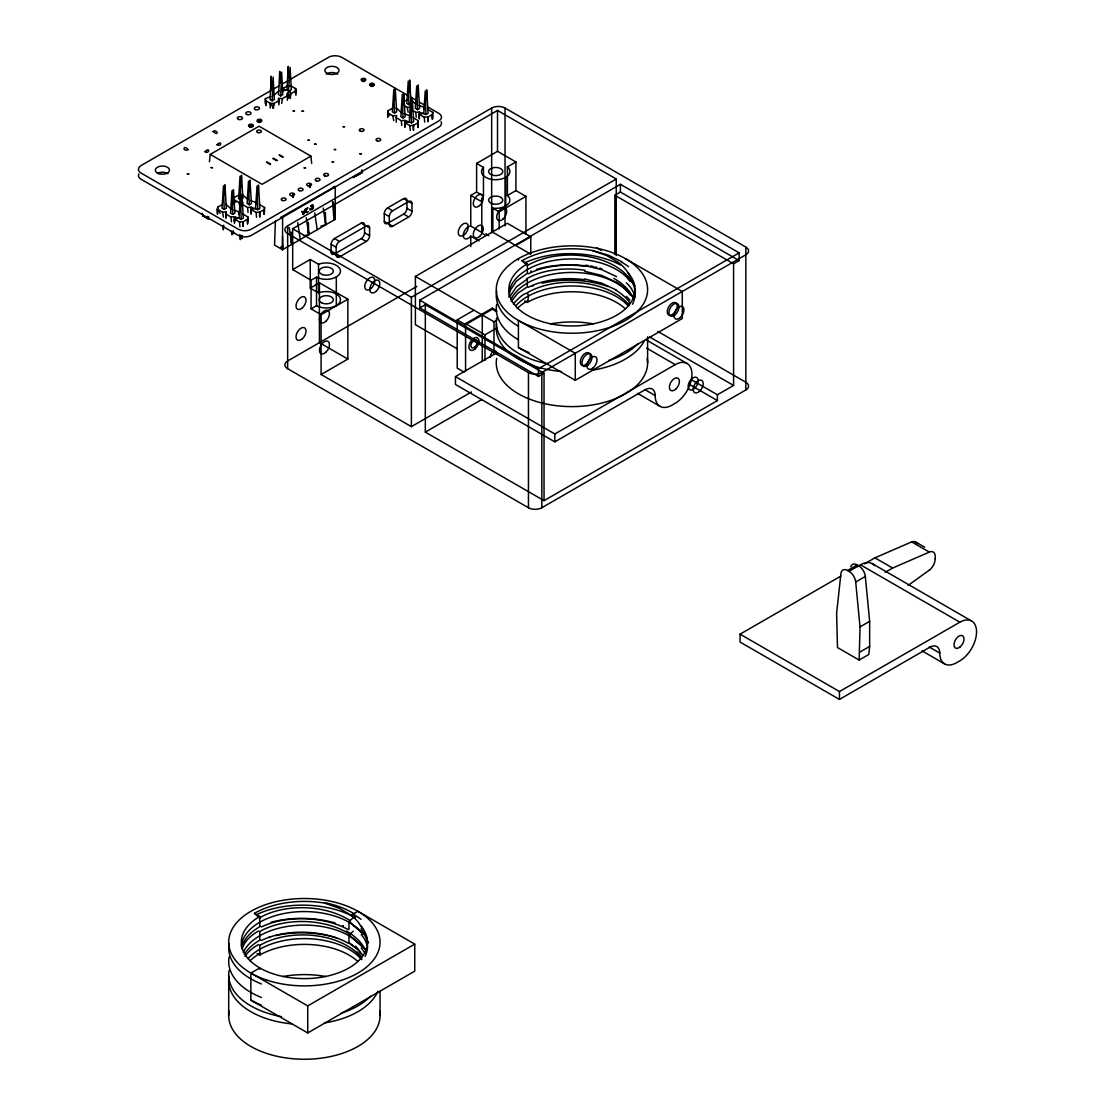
<?xml version="1.0" encoding="UTF-8"?>
<svg xmlns="http://www.w3.org/2000/svg" width="1115" height="1115" viewBox="0 0 1115 1115"><rect width="100%" height="100%" fill="white"/><g stroke="black" fill="none" stroke-linecap="round" stroke-linejoin="round"><path stroke-width="1.5" d="M250.805 126.385L250.805 125.228L252.743 126.33L250.833 127.472L248.854 126.33L250.805 125.228M259.293 121.479L259.293 120.322L261.245 121.424L259.321 122.566L257.356 121.424L259.293 120.322M496.091 353.19L455.45 376.591L455.45 384.48L554.838 441.861L645.125 389.734A14.188 8.195 -60 0 1 655.16 395.532A23.652 13.659 -60 0 0 671.857 405.205L675.202 403.282A23.652 13.659 -60 0 0 691.955 374.333A23.652 13.659 -60 0 0 675.244 364.633L646.63 348.117M554.838 441.861L554.852 433.972L675.244 364.633M840.905 576.079L740.067 634.156L740.067 642.045L839.456 699.426L929.743 647.299A14.188 8.195 -60 0 1 939.778 653.097A23.652 13.659 -60 0 0 956.475 662.77L959.82 660.847A23.652 13.659 -60 0 0 976.559 631.898A23.652 13.659 -60 0 0 959.862 622.198L860.473 564.817L857.463 566.545M839.456 699.426L839.47 691.537L959.862 622.198M305.775 210.247L305.775 209.049L307.879 207.822L305.552 209.899L305.608 212.394A2.383 1.38 -60 0 0 306.458 212.449L307.879 211.697L305.468 212.254L305.775 209.049L307.433 208.505L306.332 209.286A1.547 0.892 -60 0 0 305.775 210.247L305.775 209.049M226.247 216.644L226.275 211.906L222.526 212.143L217.369 209.174L217.746 207.042L222.359 204.561M217.718 211.78L217.746 207.042M243.168 226.457L243.181 221.76L247.614 219.167L248.004 217.049L242.847 214.08M259.725 216.895L259.753 212.198L264.185 209.606L264.576 207.488L259.419 204.519M388.048 115.403L388.062 110.678L392.675 108.183M413.484 130.093L413.512 125.396L417.93 122.789L418.32 120.685L413.177 117.702M427.616 109.368L432.759 112.336L432.369 114.455L427.951 117.047L427.923 121.758L427.784 116.95L424.271 117.242L419.115 114.274L419.198 118.831M295.614 93.353L295.67 88.601L291.168 86.05L287.503 85.827L282.36 88.796L282.402 92.238M264.116 214.275L264.185 209.606L264.213 214.331M265.802 105.409L265.37 98.608L270.889 96.545M287.447 100.28L287.001 93.604L291.322 89.771L290.137 67.276L288.13 96.88M295.935 95.374L295.67 88.601M311.475 209.634L312.493 208.909A2.286 1.31 -60 0 0 313.301 207.557L313.162 205.411L310.987 209.801L313.022 206.749L312.604 205.787L310.709 206.219L312.158 205.787M432.313 119.124L432.369 114.455L432.411 119.194M247.934 221.537L248.004 217.049M264.492 211.975L264.576 207.488M418.25 125.173L418.32 120.685M432.676 118.329L432.759 112.336M278.889 104.922L278.597 98.371L282.36 98.608L287.503 95.639M224.589 195L224.923 184.742L226.331 208.212L224.199 209.439L222.052 208.212L223.46 185.857L224.199 209.439M233.021 201.606L233.411 189.634L234.833 213.104L232.687 214.345L230.54 213.104L231.962 190.749L232.687 214.345M241.091 187.139L241.481 175.167L242.903 198.637M241.523 206.512L241.913 194.54L243.321 218.01L241.188 219.251L234.526 216.756L231.014 217.049L225.871 214.08L226.275 211.906M249.593 192.045L249.983 180.072L251.391 203.543L249.258 204.784L247.112 203.543L248.52 181.188L249.258 204.784M258.136 195.237L258.471 184.978L259.893 208.449L257.746 209.69L251.098 207.195L247.586 207.488L242.429 204.519L242.833 202.345L239.084 202.582L233.941 199.613L234.317 197.48L238.917 195M394.849 100.336L395.24 88.364L396.647 111.834L394.515 113.075L392.368 111.834L393.79 89.479L394.515 113.075M403.337 105.242L403.742 93.27L405.149 116.741L403.003 117.981L400.87 116.741L402.278 94.385L403.003 117.981M409.289 92.001L409.679 80.029L410.891 100.141M417.791 96.907L418.181 84.935L419.588 108.406L417.442 109.632L415.31 108.406L416.717 86.05L417.442 109.632M426.334 100.099L426.669 89.841L428.09 113.312L425.944 114.538L419.282 112.058L415.77 112.336L411.909 110.106L412.229 98.176L413.637 121.647L411.505 122.873L404.843 120.392L401.33 120.685L396.187 117.702L396.592 115.542L392.842 115.779L387.686 112.796L388.062 110.678M275.405 221.063L274.555 245.077L282.583 249.704L335.225 219.321L335.225 186.498L332.73 187.682M272.185 100.81L273.147 77.074L274.332 99.57L272.185 100.81L270.053 99.57L271.224 76.238L271.739 88.141M280.687 95.904L281.649 72.182L282.82 94.663L280.687 95.904L278.541 94.663L279.712 71.332L280.241 83.235M240.45 195.655L239.042 218.01L234.359 218.986L234.443 223.544M223.669 225.146L223.348 229.829L223.028 226.401M232.045 231.613L231.836 234.735L231.516 231.293M240.547 236.519L240.338 239.641L239.85 234.485M273.426 108.378L273.858 103.514L279.015 100.545M242.359 235.474L242.025 238.666L241.844 235.544M209.439 161.745L210.233 154.386L259.056 126.19L310.89 156.128L311.684 163.529M859.149 660.052L860.027 626.895L855.707 581.988A9.464 5.463 60 0 0 849.059 571.326L847.581 570.476A9.464 5.463 60 0 0 840.933 573.458L836.612 613.389L837.476 647.536L859.149 660.052L868.78 654.491L869.644 646.449L869.644 621.348L865.324 576.427A9.464 5.463 60 0 0 858.689 565.779L857.198 564.915A9.464 5.463 60 0 0 850.787 566.741M290.262 98.566L290.848 93.702L289.175 90.998L282.36 88.796L282.443 91.765M281.691 103.458L282.36 98.608M303.684 214.122L301.928 211.265L303.238 214.373L304.953 209.522L303.238 214.373M272.813 108.155L273.858 103.514L270.178 103.291L265.704 100.726L265.732 105.451M239.014 214.178L239.516 212.143L233.983 210.08M255.572 204.603L256.074 202.582L250.554 200.519M409.33 117.8L409.832 115.779L404.299 113.716M423.77 109.465L424.271 107.43L418.752 105.367M313.301 207.557L313.343 205.676M273.022 106.106L273.858 103.514M510.154 290.43L516.496 281.036L527.339 273.259L527.339 263.809L521.987 260.715A70.635 40.781 0 0 1 592.232 250.499M510.154 296.228L516.496 286.82L527.339 279.057L527.339 286.778L517.639 293.454L511.255 301.51M288.743 98.259L290.848 93.702L296.005 90.733M312.925 207.515L312.339 208.394L312.158 205.146L310.709 206.219L312.312 205.272A1.979 1.143 -60 0 1 313.162 205.411M513.374 303.921C517.736 298.834 532.468 283.781 527.339 302.416A63.067 36.405 0 0 1 625.153 308.646M303.531 213.467L302.904 212.212M353.999 917.018L348.967 921.561L348.967 929.283M353.246 931.206L348.967 935.067L348.967 942.802L356.814 948.74A63.179 38.245 1.6 0 1 360.605 952.795M273.649 95.514L279.015 90.733M908.154 585.389L929.339 570.113M403.992 101.479L407.114 99.848M279.029 85.883L141.187 165.466A9.394 5.422 0 0 0 141.187 173.146L238.164 229.133A9.394 5.422 0 0 0 251.46 229.133L438.753 121.005A9.394 5.422 0 0 0 438.753 113.326L428.299 107.305M282.025 84.155L288.018 80.698M291.015 78.956L328.465 57.339A9.394 5.422 0 0 1 341.761 57.339L407.421 95.235M202.275 213.299L202.777 215.711L208.63 218.902L207.794 216.296M310.89 156.128L262.067 184.31L210.233 154.386M408.954 104.726L408.229 81.144L406.808 103.5L408.954 104.726L411.101 103.5M280.576 217.467L335.225 186.498M287.656 225.829L491.659 108.043A9.464 5.463 0 0 1 505.039 108.043L745.837 247.07L745.837 389.957L541.82 507.743A9.464 5.463 0 0 1 528.454 507.743L287.656 368.717L287.656 225.829A9.464 5.463 0 0 0 287.656 233.551L528.454 372.577A9.464 5.463 0 0 0 541.82 372.577L745.837 254.791A9.464 5.463 0 0 0 745.837 247.07M292.674 269.607L310.235 259.474L318.528 264.269A14.188 8.195 0 0 1 337.524 266.137A14.188 8.195 0 0 1 335.782 277.217A14.188 8.195 0 0 1 316.521 277.078L311.071 280.227L292.674 269.607L292.674 228.728L497.513 110.455L616.247 178.999L616.247 255.572M334.472 238.568L361.232 223.125L369.595 227.948L369.595 235.683A4.725 2.732 -60 0 1 366.25 241.467L339.49 256.91L331.127 252.088L331.127 244.366A4.725 2.732 -60 0 1 334.472 238.568L339.49 241.467L366.25 226.024A4.725 2.732 -60 0 1 369.595 227.948M387.616 207.892L403.616 198.651L411.979 203.474L411.979 211.209A4.725 2.732 -60 0 1 408.634 216.993L392.633 226.233L384.271 221.411L384.271 213.676A4.725 2.732 -60 0 1 387.616 207.892L392.633 210.791L408.634 201.55A4.725 2.732 -60 0 1 411.979 203.474M476.607 192.045L470.753 195.418L470.753 226.08L481.792 232.45L481.792 201.787A14.188 8.195 0 0 1 483.464 196.003L476.607 192.045L476.607 163.417L497.513 151.347L515.911 161.968L515.911 190.595L525.946 196.379L525.946 234.011M361.232 223.125A4.725 2.732 -60 0 1 364.577 225.063L364.577 232.784A4.725 2.732 -60 0 1 361.232 238.568L334.472 254.025A4.725 2.732 -60 0 1 331.127 252.088M403.616 198.651A4.725 2.732 -60 0 1 406.961 200.588L406.961 208.31A4.725 2.732 -60 0 1 403.616 214.094L387.616 223.335A4.725 2.732 -60 0 1 384.271 221.411M476.607 163.417L483.464 167.375A14.188 8.195 0 0 0 486.809 177.912A14.188 8.195 0 0 0 505.346 177.522A14.188 8.195 0 0 0 507.395 166.888L515.911 161.968M310.235 259.474L310.235 288.102L319.42 282.792L347.852 299.196L347.852 359.058L321.092 374.501L321.092 314.653L347.852 299.196M311.071 280.227L311.071 308.855L316.521 305.705A14.188 8.195 0 0 0 335.782 305.844A14.188 8.195 0 0 0 337.524 294.764A14.188 8.195 0 0 0 318.528 292.897L310.235 288.102M492.858 232.018L492.858 208.171A14.188 8.195 0 0 0 507.52 204.672A14.188 8.195 0 0 0 507.395 195.515L515.911 190.595M492.858 208.171L499.186 211.836L525.946 196.379M457.415 348.939L415.393 324.674L415.393 276.409L507.367 223.307L530.782 236.826L530.782 254.067M416.815 286.416L287.656 360.995A9.464 5.463 0 0 0 287.656 368.717M292.674 228.728L411.393 297.273L616.247 178.999M419.756 307.893L425.317 304.688L425.317 432.118L544.036 500.663L544.036 373.232L538.489 376.438L419.756 307.893L419.756 300.172L620.414 184.31L739.147 252.854L739.147 260.589L733.586 263.795L614.867 195.25L614.867 254.332M515.729 245.509L530.782 236.826M614.867 195.25L620.414 192.045L739.147 260.589M464.175 372.145L457.206 368.117L457.206 319.852L473.917 310.193M465.568 371.225L465.568 323.629L492.314 308.186L496.802 310.764M496.705 311.768L492.314 309.231L465.568 324.674L457.206 319.852M415.393 276.409L493.987 321.775L496.983 320.047M465.568 323.629L484.969 334.835L496.858 327.977M321.092 374.501L411.393 426.641L471.464 391.964M425.317 432.118L481.931 399.435M419.756 300.172L538.489 368.717L739.147 252.854M575.27 380.299L575.27 353.26L518.419 320.437L518.419 347.476L575.27 380.299L682.296 318.514L682.296 291.475L625.431 258.652M690.966 379.518L717.405 394.78L733.586 385.442L733.586 263.795M544.036 500.663L717.405 400.578L717.405 394.78M847.581 570.476L857.198 564.915M849.059 571.326L858.689 565.779M864.543 563.842L874.927 557.848L911.666 541.904A9.812 5.659 -60 0 1 917.297 544.664M855.707 581.988L865.324 576.427M885.199 572.33L892.613 568.051L929.339 552.106L911.666 541.904M324.869 903.178L339.476 908.363L351.044 915.234L357.887 911.29L414.738 944.112L414.738 971.151L307.726 1032.936L250.861 1000.113L250.861 973.074L259.781 967.932L259.781 969.381M860.027 626.895L869.644 621.348M860.027 651.996L869.644 646.449M250.861 973.074L307.726 1005.897L414.738 944.112M362.152 172.63L353.121 177.508L362.152 172.63L361.804 169.884M306.946 211.808L305.245 210.819M282.527 91.026L287.043 89.771L288.214 66.426L288.729 78.329M320.883 226.122L325.733 224.798L325.385 212.617M303.893 235.934L308.744 234.61L308.395 222.429M310.709 206.219L311.838 205.913M354.319 914.412L351.044 915.234A63.736 36.795 0 0 1 360.577 925.659A63.067 36.405 0 0 1 338.723 972.726A63.067 36.405 0 0 1 255.363 965.102A63.067 36.405 0 0 1 259.781 916.446L254.429 913.352A70.635 40.781 0 0 1 324.688 903.136M305.468 212.254L307.879 211.697M404.759 127.18L404.675 122.608L409.832 125.577L413.512 125.396M251.014 213.982L250.931 209.411L256.074 212.394L259.753 212.198M234.61 221.899L234.359 218.986L239.516 221.955L243.181 221.76M404.703 105.953L407.282 107.43L411.031 107.207M586.128 265.245L588.246 265.579M584.608 265.468L601.989 269.76L616.525 276.645M584.608 271.266L601.654 275.433L616.247 282.262M584.608 278.987L601.654 283.154L616.247 289.984M590.351 265.955L593.668 266.624M595.312 267.001L596.943 267.391M599.759 268.144L601.738 268.715M410.404 96.963L416.369 100.406M419.351 102.134L425.317 105.577M596.832 247.837L601.306 250.429M470.753 195.418L481.792 201.787M492.314 231.99L530.364 253.955M657.836 331.434L745.837 382.236A9.464 5.463 0 0 1 745.837 389.957M649.432 336.855L733.586 385.442M470.753 226.08A7.094 4.098 -60 0 0 463.255 235.446A7.094 4.098 -60 0 0 470.753 236.129L479.032 240.91M646.589 340.131L687.063 363.49M406.961 208.31L411.979 211.209M403.616 214.094L408.634 216.993M689.516 384.466L717.405 400.578M384.271 213.676L389.288 216.575L389.288 224.296A4.725 2.732 -60 0 0 392.633 226.233M279.377 154.762L283.391 157.076M279.28 155.333L282.416 157.131M524.663 300.883L527.339 302.416M273.412 158.205L277.426 160.532M272.868 158.525L276.45 160.588M266.945 161.94L270.36 163.905M266.457 162.219L270.527 164.574M644.623 389.442L655.16 395.546M364.577 232.784L369.595 235.683M637.543 393.358L660.052 406.362M361.232 238.568L366.25 241.467M874.927 557.848L892.613 568.051M331.127 244.366L336.145 247.265L336.145 254.987A4.725 2.732 -60 0 0 339.49 256.91M425.317 304.688L544.036 373.232M872.292 563.66L971.681 621.055M240.756 199.878L238.61 198.637L240.032 176.282L241.188 219.251M929.241 647.007L939.778 653.097M455.45 376.591L554.852 433.972M922.077 650.881L944.67 663.927M311.071 308.855L321.092 314.653M347.852 359.058L319.42 342.653L319.42 282.792M740.067 634.156L839.47 691.537M257.105 953.52L259.781 955.053A63.067 36.405 0 0 1 357.608 961.283M915.429 541.848L924.711 547.256M621.863 261.774L608.232 255.112L592.427 250.527L606.699 255.572L618.351 262.415A63.778 36.823 0 0 1 628.121 273.022A63.179 38.37 1.3 0 1 630.156 275.795M348.967 942.802L356.814 948.74M354.319 916.725L355.532 917.506M362.668 934.203A63.179 38.426 1.2 0 0 360.605 931.443L348.967 921.561L363.323 933.882M362.668 947.722A63.179 38.426 1.2 0 0 360.605 944.949L348.967 935.067L363.323 947.402M248.074 958.607A63.067 36.405 0 0 1 304.242 938.607A63.067 36.405 0 0 1 360.563 958.482L361.804 959.527M313.315 206.15L312.158 205.146L312.897 206.066M411.7 100.517L415.979 104.336M396.187 107.89L401.539 112.685M242.429 194.707L247.795 199.487M225.871 204.268L231.223 209.049M521.987 260.715L527.339 265.537A63.179 38.356 1.4 0 1 629.404 278.471M254.429 913.352L259.781 918.175M630.867 281.245L628.121 278.806A63.067 36.405 0 0 0 559.981 259.586A63.067 36.405 0 0 0 509.123 292.06M630.867 294.764L628.121 292.325A63.067 36.405 0 0 0 564.998 272.673A63.067 36.405 0 0 0 510.837 299.824M482.976 233.899L482.293 233.133M368.229 942.384L366.668 940.489L368.591 942.858M387.755 117.451L387.686 112.796L389.567 115.57M233.997 204.254L233.941 199.613L235.809 202.373M217.439 213.829L217.369 209.174L220.185 213.313M280.896 246.959L282.583 249.704L282.583 216.881M271.182 105.995L270.178 103.291L270.178 108.043M308.088 231.293L308.744 234.61L308.465 231.516M291.099 241.105L291.754 244.422L291.405 232.241M407.282 107.43L408.146 112.239M392.842 115.779L393.707 120.587M239.084 202.582L239.948 207.39M222.526 212.143L223.376 216.951M323.238 207.961L325.733 224.798L325.455 221.704M314.751 212.867L317.231 229.704M306.263 217.773L308.744 234.61M297.761 222.679L300.242 239.516M289.259 227.585L291.754 244.422L291.475 241.328M333.148 202.08L335.225 219.321M310.137 187.557L309.747 184.17L309.845 187.39M293.147 197.369L292.757 193.968L292.855 197.188M424.271 117.242L424.704 122.106M415.77 112.336L416.216 117.214M409.832 125.577L410.264 130.455M401.33 120.685L401.776 125.549M256.074 212.394L256.52 217.258M247.586 207.488L248.018 212.352M239.516 221.955L239.948 226.819M231.014 217.049L231.46 221.913M419.491 118.664L419.115 114.274L423.798 113.312L425.219 90.956L425.944 114.538M405.052 126.999L404.675 122.608L409.358 121.647L410.78 99.291L411.505 122.873M251.307 213.801L250.931 209.411L255.6 208.449L257.021 186.094L257.746 209.69M332.549 201.648L334.026 220.017M233.342 230.652L233.537 233.76M387.686 112.796L387.811 116.239M233.941 199.613L234.066 203.042M217.369 209.174L217.564 214.317M282.471 244.91L282.583 249.704L282.485 236.338M410.627 109.368L410.724 113.897M396.187 117.702L396.285 122.232M225.871 214.08L225.955 218.596M413.344 125.298L413.414 130.051M259.586 212.101L259.656 216.854M243.014 221.662L243.098 226.429M265.37 98.608L265.426 103.765M295.503 88.698L295.559 93.381M278.597 98.371L278.625 103.11M935.248 558.601L935.248 556.803A9.812 5.659 -60 0 0 929.352 551.981M647.606 336.855L647.606 362.919M620.414 184.31L620.414 192.045M541.82 372.577L541.82 507.743M538.489 368.717L538.489 376.438M528.454 372.577L528.454 507.743M518.419 258.652L518.419 260.102M507.395 166.888L507.395 195.515M505.736 177.313L505.736 205.94M505.039 108.043L505.039 225.885M499.186 211.836L499.186 228.868M497.513 110.455L497.513 151.347M493.987 321.775L493.987 354.542M492.314 308.186L492.314 309.231M491.659 108.043L491.659 232.812M484.969 334.835L484.969 360.354M483.464 167.375L483.464 196.003M482.279 315.015L482.279 361.567M470.753 236.129L470.753 246.582M419.282 112.058L419.282 116.782M411.393 297.273L411.393 426.641M404.843 120.392L404.843 125.117M380.048 991.235L380.048 1015.556M336.312 276.924L336.312 305.552M318.528 264.269L318.528 292.897M316.521 277.078L316.521 305.705M309.886 208.421L309.886 210.108M307.726 1005.897L307.726 1032.936M259.781 916.446L259.781 925.896M259.781 931.694L259.781 939.415M259.781 945.213L259.781 955.053M251.098 207.195L251.098 211.92M234.526 216.756L234.526 221.481M228.7 980.81L228.7 1015.556M208.63 216.979L208.63 218.902L202.777 215.711M336.145 247.265A4.725 2.732 -60 0 1 339.49 241.467M389.288 216.575A4.725 2.732 -60 0 1 392.633 210.791M484.454 234.805A10.258 0.822 44.6 0 1 483.966 234.248M488.914 235.655A13.701 4.502 19.4 0 1 485.694 233.774M490.349 357.218A4.488 2.592 -60 0 1 493.666 351.309A4.488 2.592 -60 0 1 496.649 353.929M441.066 121.702A9.394 5.422 0 0 1 438.753 127.18L251.46 235.307A9.394 5.422 0 0 1 238.164 235.307L141.187 179.32A9.394 5.422 0 0 1 138.873 173.842M157.396 173.424A7.094 4.098 0 0 1 167.933 173.745M326.277 74.134A7.094 4.098 0 0 1 337.747 74.245M289.761 94.594A2.606 1.505 0 0 1 287.405 94.231M271.516 104.392A2.606 1.505 0 0 1 270.415 104.043M935.137 558.671A9.812 5.659 -60 0 1 929.352 570.225M860.473 564.817A23.652 13.659 -60 0 1 874.453 565.5M529.054 352.577A75.681 43.694 0 0 1 518.419 347.476M518.419 326.235A75.681 43.694 0 0 1 496.663 290.834M628.121 273.022A63.067 36.405 0 0 1 606.267 320.089A63.067 36.405 0 0 1 522.921 312.465A63.067 36.405 0 0 1 527.339 263.809M628.47 276.283A63.179 38.454 1.1 0 1 632.47 304.284M630.937 281.217A66.008 38.105 0 0 1 634.881 285.774M628.163 278.792A63.179 38.426 1.2 0 1 630.226 281.565M630.937 294.736A66.008 38.105 0 0 1 633.919 298.026M616.47 282.137A63.179 38.356 1.4 0 1 628.303 292.269A63.179 38.426 1.2 0 1 630.226 295.085M647.202 358.403A75.681 43.694 0 0 1 571.925 406.613A75.681 43.694 0 0 1 496.663 358.403M644.038 341.413A75.681 43.694 0 0 1 591.926 370.305M561.026 371.407A75.681 43.694 0 0 1 496.663 323.657M550.406 323.894A70.942 40.962 0 0 1 593.445 323.894M525.095 262.694A70.733 38.746 1.2 0 1 620.386 264.924M526.726 278.694A63.179 36.851 2.9 0 1 584.971 270.276M528.259 273.816A63.179 34.941 2.1 0 1 584.358 266.178M517.235 308.521A63.179 35.067 -2.2 0 1 527.869 300.59M515.618 305.97A63.067 36.405 0 0 1 571.8 285.97A63.067 36.405 0 0 1 628.121 305.844L628.484 306.137A63.179 38.426 1.2 0 0 628.163 305.831M527.493 292.674A63.179 38.342 1.4 0 1 629.306 305.524M638.101 343.573A75.681 43.694 0 0 1 608.651 360.577M547.535 363.727A75.681 43.694 0 0 1 496.663 317.859M532.189 286.109A70.733 39.318 1.9 0 1 533.541 285.635M542.099 283.21A70.733 39.318 1.9 0 1 608.037 286.555M528.259 287.336A63.179 34.941 2.1 0 1 584.358 279.684M509.109 295.224A63.179 34.913 -2 0 1 510.447 290.458M508.9 297.217A63.179 34.328 0.5 0 1 509.067 296.158M626.296 282.806A63.179 34.328 0.5 0 1 634.853 297.301M530.726 271.321A70.733 39.304 1.8 0 1 531.423 271.07M536.427 269.412A70.733 39.304 1.8 0 1 585.877 265.941M518.419 339.754A75.681 43.694 0 0 1 496.663 304.339M626.296 296.311A63.179 34.328 0.5 0 1 629.933 300.214M615.884 290.193A63.179 37.98 2.1 0 1 629.933 302.876M628.47 303.308A63.179 38.454 1.1 0 1 629.125 304.144M621.389 262.081A70.733 41.283 -2.6 0 1 628.553 266.68M613.808 278.416A63.179 37.994 2.1 0 1 632.958 297.635M261.495 1005.214A75.681 43.694 0 0 1 250.861 1000.113M261.495 997.493A75.681 43.694 0 0 1 229.105 956.977M261.495 983.974A75.681 43.694 0 0 1 229.105 943.471M360.521 925.673A63.179 38.37 1.3 0 1 362.598 928.433M360.925 928.92A63.179 38.454 1.1 0 1 365.135 956.461M363.392 933.854A66.008 38.105 0 0 1 367.337 938.412M241.356 946.621A63.067 36.405 0 0 1 290.792 912.418A63.067 36.405 0 0 1 360.563 931.443M259.391 917.938A63.179 37.924 2.2 0 1 350.389 920.795M353.831 914.718A70.733 41.283 -2.6 0 1 361.009 919.318M325.106 902.732A70.733 42.328 1.9 0 1 354.765 914.161M363.392 947.374A66.008 38.105 0 0 1 366.361 950.663M243.293 952.461A63.067 36.405 0 0 1 297.44 925.311A63.067 36.405 0 0 1 360.563 944.962M259.642 931.61A63.179 37.924 2.2 0 1 350.124 934.44M256.575 914.662A70.733 38.746 1.2 0 1 353.887 916.962M346.249 931.053A63.179 37.994 2.1 0 1 364.995 949.381M261.454 926.941A63.179 34.955 2.1 0 1 348.27 929.659M261.454 940.461A63.179 34.955 2.1 0 1 348.27 943.179M355.476 946.161A63.736 36.795 0 0 1 360.577 952.684A63.067 36.405 0 0 1 362.723 955.416M361.218 934.635A63.179 34.955 -2.1 0 1 367.42 948.043M361.218 948.14A63.179 34.955 -2.1 0 1 364.856 953.269M357.093 952.001A63.179 38.342 1.4 0 1 361.469 956.809M379.644 1011.054A75.681 43.694 0 0 1 304.381 1059.25A75.681 43.694 0 0 1 229.105 1011.054M377.874 991.207A75.681 43.694 0 0 1 324.381 1022.943M291.935 1023.904A75.681 43.694 0 0 1 229.105 976.294M282.862 976.531A70.942 40.962 0 0 1 325.901 976.531M242.122 949.018A63.179 34.872 2 0 1 258.527 931.011M241.648 948.28A63.179 34.886 -2 0 1 260.478 926.286M270.987 922.3A70.733 39.318 1.9 0 1 335.197 923.025M342.681 925.534A70.733 39.318 1.9 0 1 343.406 925.812M250.053 960.796A63.179 35.067 -2.2 0 1 260.325 953.227M259.934 945.311A63.179 38.342 1.4 0 1 361.762 958.161M360.605 958.468A63.179 38.426 1.2 0 1 361.427 959.499M370.542 996.211A75.681 43.694 0 0 1 341.092 1013.214M281.426 1016.643A75.681 43.694 0 0 1 229.105 970.496M245.021 956.391A63.179 34.872 2 0 1 258.527 944.53M244.394 954.468A63.179 34.886 -2 0 1 260.478 939.792M268.785 937.394A70.733 39.318 1.9 0 1 270.206 936.976M276.032 935.499A70.733 39.318 1.9 0 1 336.814 937.98M247.614 219.167L247.544 223.836L247.614 219.167M417.93 122.789L417.874 127.472L417.93 122.789M188.142 149.591C183.417 143.988 181.968 152.1 188.128 149.731M213.035 131.514C219.753 137.145 217.021 128.504 213.049 131.458M187.376 174.024L188.811 174.065L187.376 174.024M204.965 151.668C209.522 154.609 210.219 146.344 204.965 151.668M211.153 167.654L212.603 167.696L211.167 167.584M217.007 144.713C221.787 147.612 221.996 139.389 217.007 144.713M293.134 110.998L294.569 111.04L293.134 110.97M302.053 111.249L303.489 111.291L302.053 111.249M304.172 167.891L305.608 167.933L304.186 167.863M308.047 140.211L309.496 140.253L308.061 140.183M314.792 144.1L316.228 144.156L314.806 144.044M332.2 162.01L333.65 162.051L332.228 161.954M334.388 149.535L335.824 149.577L334.388 149.508M343.197 126.72L344.633 126.803L343.225 126.636M359.95 153.842L361.399 153.884L359.964 153.8M365.33 80.336L363.699 81.618L361.65 80.475L363.699 79.374L365.33 80.336M373.818 85.242L372.201 86.524L370.138 85.381L372.201 84.28L373.818 85.242M207.794 218.568L203.111 215.711L207.794 218.568M593.292 367.769A7.094 4.098 -60 0 0 595.535 356.772A7.094 4.098 -60 0 0 587.145 364.215A7.094 4.098 -60 0 0 593.292 367.769M588.274 364.87A7.094 4.098 -60 0 0 590.518 353.887A7.094 4.098 -60 0 0 582.128 361.316A7.094 4.098 -60 0 0 588.274 364.87M680.248 317.566A7.094 4.098 -60 0 0 682.492 306.569A7.094 4.098 -60 0 0 674.101 314.012A7.094 4.098 -60 0 0 680.248 317.566M675.23 314.667A7.094 4.098 -60 0 0 677.474 303.684A7.094 4.098 -60 0 0 669.084 311.127A7.094 4.098 -60 0 0 675.23 314.667M699.467 391.337A7.094 4.098 -60 0 0 701.725 380.34A7.094 4.098 -60 0 0 693.321 387.783A7.094 4.098 -60 0 0 699.467 391.337M694.45 388.438A7.094 4.098 -60 0 0 696.708 377.455A7.094 4.098 -60 0 0 688.303 384.898A7.094 4.098 -60 0 0 694.45 388.438M491.854 203.585A7.094 4.098 0 0 0 502.781 200.352A7.094 4.098 0 0 0 492.454 196.505A7.094 4.098 0 0 0 491.854 203.585M491.854 174.971A7.094 4.098 0 0 0 502.781 171.724A7.094 4.098 0 0 0 492.454 167.877A7.094 4.098 0 0 0 491.854 174.971M322.11 303.071A7.094 4.098 0 0 0 333.329 300.186A7.094 4.098 0 0 0 323.378 296.019A7.094 4.098 0 0 0 322.11 303.071M322.723 274.68A7.094 4.098 0 0 0 333.371 271.14A7.094 4.098 0 0 0 322.723 267.586A7.094 4.098 0 0 0 322.723 274.68M325.733 352.326A7.094 4.098 -60 0 0 327.991 341.329A7.094 4.098 -60 0 0 319.601 348.772A7.094 4.098 -60 0 0 325.733 352.326M302.332 338.807A7.094 4.098 -60 0 0 304.576 327.81A7.094 4.098 -60 0 0 296.186 335.253A7.094 4.098 -60 0 0 302.332 338.807M325.733 321.427A7.094 4.098 -60 0 0 327.991 310.43A7.094 4.098 -60 0 0 319.601 317.873A7.094 4.098 -60 0 0 325.733 321.427M302.332 307.907A7.094 4.098 -60 0 0 304.576 296.925A7.094 4.098 -60 0 0 296.186 304.367A7.094 4.098 -60 0 0 302.332 307.907M479.575 236.464A7.094 4.098 -60 0 0 481.833 225.481A7.094 4.098 -60 0 0 473.443 232.924A7.094 4.098 -60 0 0 479.575 236.464M502.99 219.084A7.094 4.098 -60 0 0 505.248 208.101A7.094 4.098 -60 0 0 496.844 215.543A7.094 4.098 -60 0 0 502.99 219.084M479.575 205.578A7.094 4.098 -60 0 0 481.833 194.581A7.094 4.098 -60 0 0 473.443 202.024A7.094 4.098 -60 0 0 479.575 205.578M464.551 234.498A7.094 4.098 -60 0 0 466.795 223.516A7.094 4.098 -60 0 0 458.404 230.958A7.094 4.098 -60 0 0 464.551 234.498M371.072 288.464A7.094 4.098 -60 0 0 373.316 277.482A7.094 4.098 -60 0 0 364.926 284.924A7.094 4.098 -60 0 0 371.072 288.464M376.089 291.363A7.094 4.098 -60 0 0 378.333 280.367A7.094 4.098 -60 0 0 369.943 287.809A7.094 4.098 -60 0 0 376.089 291.363M474.934 346.918A4.488 2.592 -60 0 0 476.356 339.964A4.488 2.592 -60 0 0 471.032 344.674A4.488 2.592 -60 0 0 474.934 346.918M675.69 389.191A7.094 4.098 -60 0 0 677.934 378.194A7.094 4.098 -60 0 0 669.544 385.637A7.094 4.098 -60 0 0 675.69 389.191M475.227 348.828A7.094 4.098 -60 0 0 477.471 337.845A7.094 4.098 -60 0 0 469.081 345.288A7.094 4.098 -60 0 0 475.227 348.828M282.416 200.505A2.411 1.394 0 0 0 286.067 199.348A2.411 1.394 0 0 0 282.485 198.094A2.411 1.394 0 0 0 282.416 200.505M324.883 175.989A2.411 1.394 0 0 0 328.535 174.818A2.411 1.394 0 0 0 324.967 173.578A2.411 1.394 0 0 0 324.883 175.989M316.395 180.895A2.411 1.394 0 0 0 320.047 179.724A2.411 1.394 0 0 0 316.465 178.484A2.411 1.394 0 0 0 316.395 180.895M307.893 185.801A2.411 1.394 0 0 0 311.545 184.63A2.411 1.394 0 0 0 307.977 183.39A2.411 1.394 0 0 0 307.893 185.801M299.405 190.707A2.411 1.394 0 0 0 303.057 189.536A2.411 1.394 0 0 0 299.475 188.296A2.411 1.394 0 0 0 299.405 190.707M290.904 195.613A2.411 1.394 0 0 0 294.569 194.442A2.411 1.394 0 0 0 290.987 193.202A2.411 1.394 0 0 0 290.904 195.613M377.149 140.894A2.369 1.366 0 0 0 380.731 139.751A2.369 1.366 0 0 0 377.232 138.539A2.369 1.366 0 0 0 377.149 140.894M360.438 131.249A2.369 1.366 0 0 0 364.02 130.093A2.369 1.366 0 0 0 360.507 128.88A2.369 1.366 0 0 0 360.438 131.249M370.779 85.73A2.369 1.366 0 0 0 374.361 84.573A2.369 1.366 0 0 0 370.849 83.36A2.369 1.366 0 0 0 370.779 85.73M362.291 80.824A2.369 1.366 0 0 0 365.873 79.681A2.369 1.366 0 0 0 362.361 78.454A2.369 1.366 0 0 0 362.291 80.824M249.732 126.678A2.369 1.366 0 0 0 253.314 125.535A2.369 1.366 0 0 0 249.802 124.309A2.369 1.366 0 0 0 249.732 126.678M258.234 121.772A2.369 1.366 0 0 0 261.816 120.629A2.369 1.366 0 0 0 258.304 119.403A2.369 1.366 0 0 0 258.234 121.772M158.762 173.647A7.094 4.098 0 0 0 169.508 170.219A7.094 4.098 0 0 0 158.971 166.553A7.094 4.098 0 0 0 158.762 173.647M328.284 73.924A7.094 4.098 0 0 0 339.03 70.496A7.094 4.098 0 0 0 328.493 66.83A7.094 4.098 0 0 0 328.284 73.924M238.568 119.43A2.606 1.505 0 0 0 242.513 118.176A2.606 1.505 0 0 0 238.652 116.838A2.606 1.505 0 0 0 238.568 119.43M255.558 109.632A2.606 1.505 0 0 0 259.502 108.364A2.606 1.505 0 0 0 255.642 107.026A2.606 1.505 0 0 0 255.558 109.632M247.056 114.538A2.606 1.505 0 0 0 251 113.27A2.606 1.505 0 0 0 247.14 111.932A2.606 1.505 0 0 0 247.056 114.538M257.872 132.587A2.369 1.366 0 0 0 261.426 131.403A2.369 1.366 0 0 0 257.872 130.232A2.369 1.366 0 0 0 257.872 132.587M960.294 646.756A7.094 4.098 -60 0 0 962.552 635.759A7.094 4.098 -60 0 0 954.147 643.202A7.094 4.098 -60 0 0 960.294 646.756M527.52 324.925A75.681 43.694 0 0 0 647.202 294.053A75.681 43.694 0 0 0 541.054 249.662A75.681 43.694 0 0 0 527.52 324.925M586.601 363.908A7.094 4.098 -60 0 0 588.845 352.911A7.094 4.098 -60 0 0 580.455 360.354A7.094 4.098 -60 0 0 586.601 363.908M673.558 313.705A7.094 4.098 -60 0 0 675.802 302.709A7.094 4.098 -60 0 0 667.411 310.151A7.094 4.098 -60 0 0 673.558 313.705M266.541 980.029A75.681 43.694 0 0 0 380.048 942.189A75.681 43.694 0 0 0 266.541 904.349A75.681 43.694 0 0 0 266.541 980.029"/></g></svg>
